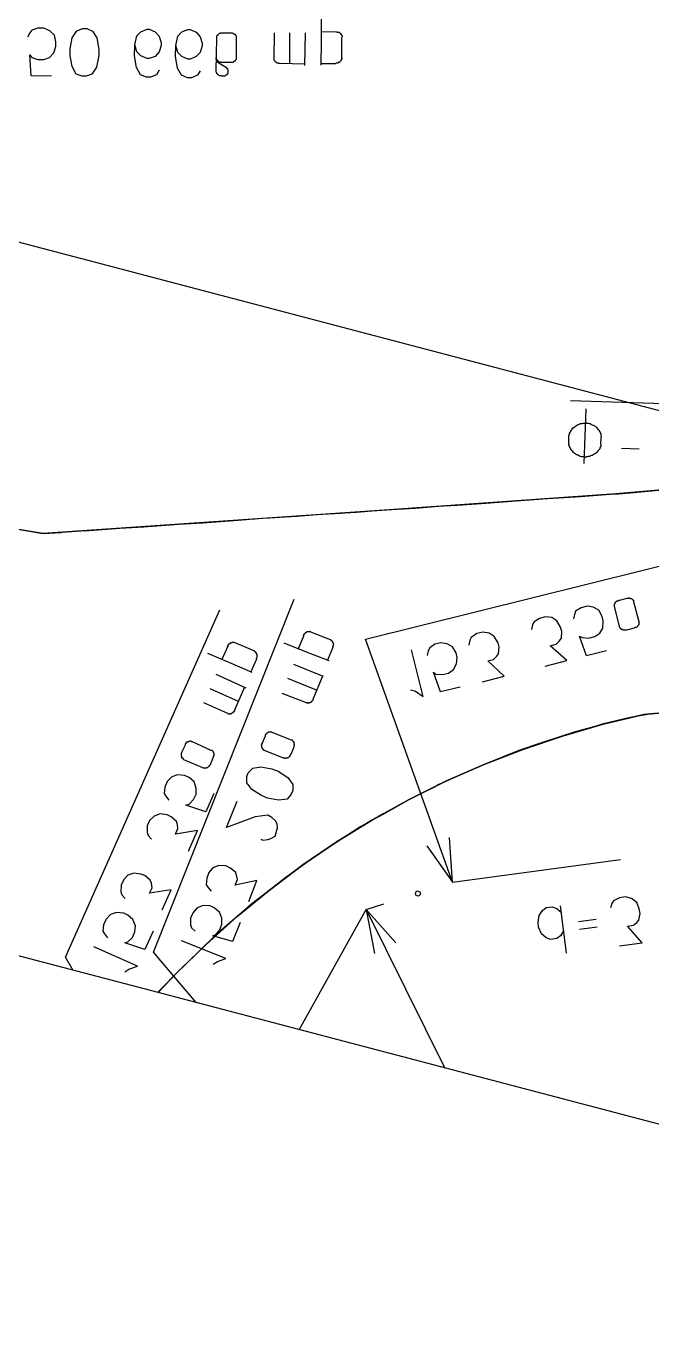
# Model space of a CAD drawing. Header units: metres. Extents: x 20 to 357, y 34 to 206.
# Drawn here: x 250.21 to 263.81, y 43.92 to 72.58 of the extents above; entities that cross this region are included whole.
import ezdxf

# ---------------------------------------------------------------- set-up
doc = ezdxf.new("R2010")
doc.units = ezdxf.units.M
for name, color, linetype in [('BOUNDARY', 7, 'Continuous'), ('CURB', 7, 'Continuous'), ('GAS', 7, 'Continuous'), ('GRASS', 7, 'Continuous'), ('HEAT', 7, 'Continuous'), ('ROAD', 7, 'Continuous'), ('WATER_PIPELINE', 7, 'Continuous')]:
    doc.layers.add(name, color=color, linetype=linetype)

msp = doc.modelspace()

# ---------------------------------------------------------------- linework, layer by layer
at = {"layer": 'BOUNDARY'}
msp.add_lwpolyline([(26.176, 126.72), (322.344, 48.898)], dxfattribs=at)
at = {"layer": 'CURB'}
for points in [[(263.427, 62.458), (263.801, 62.491)], [(251.483, 61.623), (252.242, 61.678), (252.77, 61.711), (253.529, 61.766), (254.046, 61.799), (254.816, 61.854), (255.333, 61.897), (256.103, 61.941), (256.619, 61.985), (257.389, 62.029), (257.906, 62.073), (258.665, 62.117), (259.182, 62.161), (259.952, 62.216), (260.469, 62.249), (261.239, 62.304), (261.756, 62.337), (262.525, 62.392)], [(263.042, 62.425), (263.086, 62.425), (263.086, 62.425), (263.427, 62.458)], [(250.581, 61.568), (250.966, 61.59)], [(263.845, 57.652), (263.339, 57.564), (262.734, 57.421), (262.624, 57.388), (262.119, 57.245), (261.833, 57.157), (261.415, 57.014), (260.92, 56.849), (260.238, 56.574), (259.754, 56.365), (259.182, 56.112), (259.083, 56.057), (258.621, 55.827), (258.324, 55.673), (258.159, 55.574), (257.972, 55.475), (257.521, 55.211), (257.488, 55.2), (256.894, 54.815), (256.465, 54.529), (255.883, 54.111), (255.861, 54.1), (255.454, 53.781), (255.113, 53.517), (254.882, 53.319), (254.486, 52.978), (254.376, 52.89), (253.947, 52.472), (253.573, 52.109), (253.067, 51.592)]]:
    msp.add_lwpolyline(points, dxfattribs=at)
at = {"layer": 'GAS'}
for points in [[(250.757, 71.499), (250.318, 71.51), (250.318, 71.51), (250.285, 71.961), (250.285, 71.961), (250.329, 71.906), (250.329, 71.906), (250.46, 71.862), (250.46, 71.862), (250.592, 71.862), (250.592, 71.862), (250.713, 71.906), (250.713, 71.906), (250.812, 72.005), (250.812, 72.005), (250.856, 72.148), (250.856, 72.148), (250.856, 72.247), (250.856, 72.247), (250.823, 72.39), (250.823, 72.39), (250.724, 72.489), (250.724, 72.489), (250.592, 72.544), (250.592, 72.544), (250.46, 72.544), (250.46, 72.544), (250.329, 72.5), (250.329, 72.5), (250.285, 72.445), (250.285, 72.445), (250.241, 72.346)], [(251.428, 71.499), (251.296, 71.543), (251.296, 71.543), (251.208, 71.708), (251.208, 71.708), (251.164, 71.95), (251.164, 71.95), (251.164, 72.093), (251.164, 72.093), (251.208, 72.335), (251.208, 72.335), (251.307, 72.489), (251.307, 72.489), (251.439, 72.533), (251.439, 72.533), (251.527, 72.533), (251.527, 72.533), (251.648, 72.478), (251.648, 72.478), (251.747, 72.335), (251.747, 72.335), (251.791, 72.082), (251.791, 72.082), (251.791, 71.95), (251.791, 71.95), (251.736, 71.697), (251.736, 71.697), (251.637, 71.543), (251.637, 71.543), (251.516, 71.499), (251.516, 71.499), (251.428, 71.499)], [(253.1, 71.631), (253.045, 71.532), (253.045, 71.532), (252.913, 71.477), (252.913, 71.477), (252.825, 71.477), (252.825, 71.477), (252.693, 71.532), (252.693, 71.532), (252.605, 71.686), (252.605, 71.686), (252.561, 71.939), (252.561, 71.939), (252.572, 72.181), (252.572, 72.181), (252.616, 72.379), (252.616, 72.379), (252.704, 72.467), (252.704, 72.467), (252.836, 72.522), (252.836, 72.522), (252.88, 72.522), (252.88, 72.522), (253.012, 72.467), (253.012, 72.467), (253.1, 72.368), (253.1, 72.368), (253.144, 72.225), (253.144, 72.225), (253.144, 72.17), (253.144, 72.17), (253.1, 72.027), (253.1, 72.027), (253.012, 71.928), (253.012, 71.928), (252.88, 71.884), (252.88, 71.884), (252.836, 71.884), (252.836, 71.884), (252.704, 71.939), (252.704, 71.939), (252.616, 72.027), (252.616, 72.027), (252.572, 72.181)], [(256.619, 71.741), (256.63, 72.269), (256.63, 72.269), (256.63, 72.797)], [(253.991, 71.62), (253.936, 71.521), (253.936, 71.521), (253.804, 71.466), (253.804, 71.466), (253.716, 71.466), (253.716, 71.466), (253.584, 71.521), (253.584, 71.521), (253.496, 71.675), (253.496, 71.675), (253.452, 71.928), (253.452, 71.928), (253.463, 72.17), (253.463, 72.17), (253.507, 72.368), (253.507, 72.368), (253.595, 72.467), (253.595, 72.467), (253.727, 72.511), (253.727, 72.511), (253.771, 72.511), (253.771, 72.511), (253.903, 72.456), (253.903, 72.456), (253.991, 72.357), (253.991, 72.357), (254.035, 72.214), (254.035, 72.214), (254.035, 72.159), (254.035, 72.159), (253.991, 72.016), (253.991, 72.016), (253.903, 71.928), (253.903, 71.928), (253.771, 71.873), (253.771, 71.873), (253.727, 71.873), (253.727, 71.873), (253.595, 71.928), (253.595, 71.928), (253.507, 72.016), (253.507, 72.016), (253.463, 72.17)], [(254.464, 71.499), (254.453, 71.499), (254.453, 71.499), (254.453, 71.51), (254.453, 71.51), (254.442, 71.51), (254.442, 71.51), (254.431, 71.51), (254.431, 71.51), (254.42, 71.51), (254.42, 71.51), (254.409, 71.51), (254.409, 71.51), (254.398, 71.521), (254.398, 71.521), (254.387, 71.521), (254.387, 71.521), (254.387, 71.532), (254.387, 71.532), (254.376, 71.532), (254.376, 71.532), (254.376, 71.543), (254.376, 71.543), (254.365, 71.543), (254.365, 71.543), (254.354, 71.554), (254.354, 71.554), (254.354, 71.565), (254.354, 71.565), (254.354, 71.576), (254.354, 71.576), (254.343, 71.587), (254.343, 71.587), (254.343, 71.598), (254.343, 71.598), (254.343, 71.609), (254.343, 71.609), (254.354, 72.335)], [(254.354, 72.335), (254.354, 72.346), (254.354, 72.346), (254.354, 72.357), (254.354, 72.357), (254.354, 72.368), (254.354, 72.368), (254.354, 72.379), (254.354, 72.379), (254.365, 72.39), (254.365, 72.39), (254.365, 72.401), (254.365, 72.401), (254.376, 72.401), (254.376, 72.401), (254.387, 72.401), (254.387, 72.401), (254.387, 72.412), (254.387, 72.412), (254.398, 72.423), (254.398, 72.423), (254.409, 72.434), (254.409, 72.434), (254.42, 72.434), (254.42, 72.434), (254.431, 72.434), (254.431, 72.434), (254.442, 72.445), (254.442, 72.445), (254.453, 72.445), (254.453, 72.445), (254.464, 72.445), (254.464, 72.445), (254.475, 72.445)], [(254.475, 72.445), (254.651, 72.445)], [(254.651, 72.445), (254.662, 72.445), (254.662, 72.445), (254.673, 72.445), (254.673, 72.445), (254.684, 72.445), (254.684, 72.445), (254.695, 72.445), (254.695, 72.445), (254.695, 72.434), (254.695, 72.434), (254.706, 72.434), (254.706, 72.434), (254.717, 72.423), (254.717, 72.423), (254.728, 72.423), (254.728, 72.423), (254.739, 72.423), (254.739, 72.423), (254.739, 72.412), (254.739, 72.412), (254.75, 72.412), (254.75, 72.412), (254.75, 72.401), (254.75, 72.401), (254.761, 72.39), (254.761, 72.39), (254.772, 72.379), (254.772, 72.379), (254.772, 72.368), (254.772, 72.368), (254.772, 72.357), (254.772, 72.357), (254.772, 72.346), (254.772, 72.346), (254.772, 72.335)], [(254.772, 72.335), (254.772, 71.895)], [(256.268, 71.763), (255.729, 71.774), (255.729, 71.774), (255.718, 71.774), (255.718, 71.774), (255.707, 71.774), (255.707, 71.774), (255.696, 71.774), (255.696, 71.774), (255.685, 71.785), (255.685, 71.785), (255.674, 71.785), (255.674, 71.785), (255.663, 71.785), (255.663, 71.785), (255.652, 71.796), (255.652, 71.796), (255.641, 71.796), (255.641, 71.796), (255.641, 71.807), (255.641, 71.807), (255.63, 71.807), (255.63, 71.807), (255.63, 71.818), (255.63, 71.818), (255.619, 71.818), (255.619, 71.818), (255.619, 71.829), (255.619, 71.829), (255.608, 71.84), (255.608, 71.84), (255.608, 71.851), (255.608, 71.851), (255.597, 71.851), (255.597, 71.851), (255.597, 71.862), (255.597, 71.862), (255.597, 71.873), (255.597, 71.873), (255.597, 71.884), (255.597, 71.884), (255.608, 72.445)], [(255.938, 71.774), (255.938, 72.445)], [(256.268, 71.73), (256.279, 72.445)], [(256.938, 72.456), (256.63, 72.467)], [(256.938, 72.467), (256.949, 72.467), (256.949, 72.467), (256.96, 72.467), (256.96, 72.467), (256.971, 72.456), (256.971, 72.456), (256.982, 72.456), (256.982, 72.456), (256.993, 72.456), (256.993, 72.456), (257.004, 72.456), (257.004, 72.456), (257.015, 72.456), (257.015, 72.456), (257.026, 72.445), (257.026, 72.445), (257.037, 72.434), (257.037, 72.434), (257.037, 72.423), (257.037, 72.423), (257.048, 72.423), (257.048, 72.423), (257.059, 72.423), (257.059, 72.423), (257.059, 72.412), (257.059, 72.412), (257.059, 72.401), (257.059, 72.401), (257.07, 72.39), (257.07, 72.39), (257.07, 72.379), (257.07, 72.379), (257.081, 72.379), (257.081, 72.379), (257.081, 72.368), (257.081, 72.368), (257.081, 72.357)], [(257.07, 71.884), (257.07, 72.346)], [(254.475, 71.796), (254.464, 71.796), (254.464, 71.796), (254.453, 71.796), (254.453, 71.796), (254.442, 71.796), (254.442, 71.796), (254.431, 71.796), (254.431, 71.796), (254.431, 71.807), (254.431, 71.807), (254.42, 71.807), (254.42, 71.807), (254.409, 71.807), (254.409, 71.807), (254.398, 71.807), (254.398, 71.807), (254.387, 71.818), (254.387, 71.818), (254.387, 71.829), (254.387, 71.829), (254.376, 71.829), (254.376, 71.829), (254.376, 71.84), (254.376, 71.84), (254.365, 71.84), (254.365, 71.84), (254.365, 71.851), (254.365, 71.851), (254.354, 71.862), (254.354, 71.862), (254.354, 71.873), (254.354, 71.873), (254.343, 71.873), (254.343, 71.873), (254.343, 71.884), (254.343, 71.884), (254.343, 71.895), (254.343, 71.895), (254.343, 71.906)], [(254.343, 71.829), (254.563, 71.686), (254.563, 71.686), (254.563, 71.675), (254.563, 71.675), (254.574, 71.664), (254.574, 71.664), (254.585, 71.664), (254.585, 71.664), (254.585, 71.653), (254.585, 71.653), (254.585, 71.642), (254.585, 71.642), (254.596, 71.631), (254.596, 71.631), (254.596, 71.62), (254.596, 71.62), (254.596, 71.609), (254.596, 71.609), (254.596, 71.598), (254.596, 71.598), (254.596, 71.587), (254.596, 71.587), (254.596, 71.576), (254.596, 71.576), (254.596, 71.565), (254.596, 71.565), (254.585, 71.565), (254.585, 71.565), (254.585, 71.554), (254.585, 71.554), (254.585, 71.543), (254.585, 71.543), (254.574, 71.543), (254.574, 71.543), (254.574, 71.532), (254.574, 71.532), (254.563, 71.532), (254.563, 71.532), (254.563, 71.521), (254.563, 71.521), (254.552, 71.521), (254.552, 71.521), (254.541, 71.51), (254.541, 71.51), (254.53, 71.499), (254.53, 71.499), (254.519, 71.499), (254.519, 71.499), (254.508, 71.499), (254.508, 71.499), (254.497, 71.51), (254.497, 71.51), (254.486, 71.499), (254.486, 71.499), (254.475, 71.499), (254.475, 71.499), (254.464, 71.499)], [(254.64, 71.796), (254.475, 71.796)], [(254.772, 71.895), (254.772, 71.884), (254.772, 71.884), (254.772, 71.873), (254.772, 71.873), (254.772, 71.862), (254.772, 71.862), (254.761, 71.851), (254.761, 71.851), (254.75, 71.84), (254.75, 71.84), (254.75, 71.829), (254.75, 71.829), (254.739, 71.829), (254.739, 71.829), (254.728, 71.829), (254.728, 71.829), (254.728, 71.818), (254.728, 71.818), (254.717, 71.807), (254.717, 71.807), (254.706, 71.807), (254.706, 71.807), (254.706, 71.796), (254.706, 71.796), (254.695, 71.796), (254.695, 71.796), (254.684, 71.796), (254.684, 71.796), (254.673, 71.796), (254.673, 71.796), (254.662, 71.796), (254.662, 71.796), (254.651, 71.796), (254.651, 71.796), (254.64, 71.796)], [(256.619, 71.774), (256.938, 71.774)], [(257.07, 71.895), (257.07, 71.884), (257.07, 71.884), (257.07, 71.873), (257.07, 71.873), (257.059, 71.862), (257.059, 71.862), (257.059, 71.851), (257.059, 71.851), (257.059, 71.84), (257.059, 71.84), (257.048, 71.829), (257.048, 71.829), (257.037, 71.829), (257.037, 71.829), (257.037, 71.818), (257.037, 71.818), (257.026, 71.807), (257.026, 71.807), (257.015, 71.807), (257.015, 71.807), (257.015, 71.796), (257.015, 71.796), (257.004, 71.796), (257.004, 71.796), (256.993, 71.796), (256.993, 71.796), (256.982, 71.796), (256.982, 71.796), (256.982, 71.785), (256.982, 71.785), (256.971, 71.785), (256.971, 71.785), (256.96, 71.785), (256.96, 71.785), (256.949, 71.785), (256.949, 71.785), (256.938, 71.785)]]:
    msp.add_lwpolyline(points, dxfattribs=at)
at = {"layer": 'GRASS'}
msp.add_lwpolyline([(324.94, 67.408), (308.08, 65.901), (301.734, 65.45), (286.974, 64.383), (285.457, 64.273), (273.722, 63.349), (270.422, 63.063), (263.031, 62.425), (257.994, 62.073), (250.581, 61.568), (248.129, 61.963)], dxfattribs=at)
msp.add_lwpolyline([(253.474, 52.01), (254.123, 52.637), (254.794, 53.242), (255.498, 53.814), (256.224, 54.364), (256.971, 54.87), (257.741, 55.343), (257.983, 55.475), (258.533, 55.783), (259.347, 56.189), (260.183, 56.552), (261.03, 56.882), (261.888, 57.168), (262.756, 57.421), (263.636, 57.63), (274.007, 58.565), (282.674, 59.214), (287.26, 59.566), (287.876, 59.61), (282.262, 43.921), (253.08, 51.589)], close=True, dxfattribs=at)
at = {"layer": 'HEAT'}
for points in [[(258.918, 54.782), (259.479, 53.99), (259.479, 53.99), (257.587, 59.269), (257.587, 59.269), (266.045, 61.37)], [(251.232, 52.074), (251.065, 52.362), (254.42, 59.907)], [(253.906, 51.372), (252.979, 52.472), (256.037, 60.138)], [(262.822, 59.016), (262.393, 58.906), (262.393, 58.906), (262.24, 59.335), (262.24, 59.335), (262.294, 59.302), (262.294, 59.302), (262.437, 59.291), (262.437, 59.291), (262.569, 59.324), (262.569, 59.324), (262.679, 59.401), (262.679, 59.401), (262.745, 59.511), (262.745, 59.511), (262.756, 59.665), (262.756, 59.665), (262.734, 59.764), (262.734, 59.764), (262.657, 59.896), (262.657, 59.896), (262.536, 59.962), (262.536, 59.962), (262.404, 59.984), (262.404, 59.984), (262.272, 59.951), (262.272, 59.951), (262.151, 59.874), (262.151, 59.874), (262.13, 59.808), (262.13, 59.808), (262.108, 59.709)], [(262.998, 59.984), (262.998, 59.995), (262.998, 59.995), (262.998, 60.006), (262.998, 60.006), (262.998, 60.017), (262.998, 60.017), (263.009, 60.017), (263.009, 60.017), (262.998, 60.028), (262.998, 60.028), (262.998, 60.039), (262.998, 60.039), (263.009, 60.039), (263.009, 60.039), (263.009, 60.05), (263.009, 60.05), (263.02, 60.061), (263.02, 60.061), (263.02, 60.072), (263.02, 60.072), (263.031, 60.072), (263.031, 60.072), (263.031, 60.083), (263.031, 60.083), (263.042, 60.094), (263.042, 60.094), (263.053, 60.094), (263.053, 60.094), (263.053, 60.105), (263.053, 60.105), (263.064, 60.105), (263.064, 60.105), (263.075, 60.105), (263.075, 60.105), (263.086, 60.105), (263.086, 60.105), (263.086, 60.116), (263.086, 60.116), (263.097, 60.116), (263.097, 60.116), (263.108, 60.116)], [(263.108, 59.544), (262.998, 59.984)], [(263.108, 60.116), (263.273, 60.16)], [(263.273, 60.16), (263.284, 60.16), (263.284, 60.16), (263.295, 60.16), (263.295, 60.16), (263.306, 60.16), (263.306, 60.16), (263.317, 60.171), (263.317, 60.171), (263.328, 60.16), (263.328, 60.16), (263.339, 60.16), (263.339, 60.16), (263.35, 60.16), (263.35, 60.16), (263.35, 60.149), (263.35, 60.149), (263.361, 60.149), (263.361, 60.149), (263.372, 60.149), (263.372, 60.149), (263.383, 60.138), (263.383, 60.138), (263.394, 60.138), (263.394, 60.138), (263.394, 60.127), (263.394, 60.127), (263.405, 60.116), (263.405, 60.116), (263.416, 60.116), (263.416, 60.116), (263.416, 60.105), (263.416, 60.105), (263.416, 60.094), (263.416, 60.094), (263.416, 60.083)], [(263.416, 60.083), (263.526, 59.654)], [(261.492, 58.686), (261.965, 58.807), (261.965, 58.807), (261.602, 59.126), (261.602, 59.126), (261.734, 59.159), (261.734, 59.159), (261.8, 59.225), (261.8, 59.225), (261.844, 59.291), (261.844, 59.291), (261.855, 59.434), (261.855, 59.434), (261.822, 59.533), (261.822, 59.533), (261.745, 59.665), (261.745, 59.665), (261.635, 59.742), (261.635, 59.742), (261.492, 59.753), (261.492, 59.753), (261.371, 59.72), (261.371, 59.72), (261.25, 59.643), (261.25, 59.643), (261.217, 59.588), (261.217, 59.588), (261.195, 59.478)], [(263.526, 59.654), (263.526, 59.643), (263.526, 59.643), (263.526, 59.632), (263.526, 59.632), (263.537, 59.621), (263.537, 59.621), (263.526, 59.61), (263.526, 59.61), (263.526, 59.599), (263.526, 59.599), (263.526, 59.588), (263.526, 59.588), (263.515, 59.577), (263.515, 59.577), (263.526, 59.577), (263.526, 59.577), (263.515, 59.566), (263.515, 59.566), (263.504, 59.555), (263.504, 59.555), (263.493, 59.555), (263.493, 59.555), (263.493, 59.544), (263.493, 59.544), (263.482, 59.533), (263.482, 59.533), (263.471, 59.522), (263.471, 59.522), (263.46, 59.522), (263.46, 59.522), (263.449, 59.522), (263.449, 59.522), (263.438, 59.522), (263.438, 59.522), (263.427, 59.511)], [(256.246, 59.346), (256.125, 59.06)], [(256.235, 59.346), (256.235, 59.357), (256.235, 59.357), (256.246, 59.368), (256.246, 59.368), (256.257, 59.379), (256.257, 59.379), (256.257, 59.39), (256.257, 59.39), (256.268, 59.39), (256.268, 59.39), (256.279, 59.401), (256.279, 59.401), (256.279, 59.412), (256.279, 59.412), (256.289, 59.412), (256.289, 59.412), (256.301, 59.423), (256.301, 59.423), (256.311, 59.423), (256.311, 59.423), (256.311, 59.434), (256.311, 59.434), (256.323, 59.434), (256.323, 59.434), (256.333, 59.434), (256.333, 59.434), (256.344, 59.434), (256.344, 59.434), (256.355, 59.434), (256.355, 59.434), (256.366, 59.434), (256.366, 59.434), (256.366, 59.445), (256.366, 59.445), (256.377, 59.434), (256.377, 59.434), (256.388, 59.434)], [(256.828, 59.258), (256.399, 59.423)], [(260.128, 58.345), (260.601, 58.466), (260.601, 58.466), (260.249, 58.796), (260.249, 58.796), (260.37, 58.829), (260.37, 58.829), (260.436, 58.895), (260.436, 58.895), (260.48, 58.95), (260.48, 58.95), (260.491, 59.104), (260.491, 59.104), (260.469, 59.192), (260.469, 59.192), (260.381, 59.324), (260.381, 59.324), (260.271, 59.401), (260.271, 59.401), (260.139, 59.423), (260.139, 59.423), (260.007, 59.39), (260.007, 59.39), (259.886, 59.302), (259.886, 59.302), (259.853, 59.247), (259.853, 59.247), (259.831, 59.137)], [(263.262, 59.467), (263.262, 59.478), (263.262, 59.478), (263.251, 59.467), (263.251, 59.467), (263.24, 59.467), (263.24, 59.467), (263.229, 59.467), (263.229, 59.467), (263.218, 59.467), (263.218, 59.467), (263.207, 59.467), (263.207, 59.467), (263.196, 59.467), (263.196, 59.467), (263.185, 59.478), (263.185, 59.478), (263.185, 59.467), (263.185, 59.467), (263.174, 59.478), (263.174, 59.478), (263.163, 59.478), (263.163, 59.478), (263.152, 59.478), (263.152, 59.478), (263.141, 59.489), (263.141, 59.489), (263.141, 59.5), (263.141, 59.5), (263.141, 59.489), (263.141, 59.489), (263.13, 59.5), (263.13, 59.5), (263.13, 59.511), (263.13, 59.511), (263.119, 59.511), (263.119, 59.511), (263.119, 59.522), (263.119, 59.522), (263.108, 59.533), (263.108, 59.533), (263.108, 59.544)], [(263.427, 59.511), (263.262, 59.467)], [(254.596, 59.115), (254.464, 58.829)], [(254.585, 59.115), (254.585, 59.126), (254.585, 59.126), (254.596, 59.137), (254.596, 59.137), (254.607, 59.137), (254.607, 59.137), (254.607, 59.148), (254.607, 59.148), (254.607, 59.159), (254.607, 59.159), (254.618, 59.159), (254.618, 59.159), (254.618, 59.17), (254.618, 59.17), (254.629, 59.17), (254.629, 59.17), (254.629, 59.181), (254.629, 59.181), (254.64, 59.181), (254.64, 59.181), (254.651, 59.181), (254.651, 59.181), (254.651, 59.192), (254.651, 59.192), (254.662, 59.192), (254.662, 59.192), (254.673, 59.203), (254.673, 59.203), (254.684, 59.192), (254.684, 59.192), (254.684, 59.203), (254.684, 59.203), (254.695, 59.203), (254.695, 59.203), (254.706, 59.203), (254.706, 59.203), (254.717, 59.192), (254.717, 59.192), (254.717, 59.203), (254.717, 59.203), (254.728, 59.203), (254.728, 59.203), (254.739, 59.192)], [(255.179, 59.005), (254.75, 59.192)], [(256.795, 58.796), (256.301, 58.983), (256.301, 58.983), (255.817, 59.181)], [(256.762, 58.807), (256.883, 59.093)], [(256.817, 59.258), (256.828, 59.258), (256.828, 59.258), (256.839, 59.258), (256.839, 59.258), (256.839, 59.247), (256.839, 59.247), (256.85, 59.236), (256.85, 59.236), (256.861, 59.236), (256.861, 59.236), (256.85, 59.236), (256.85, 59.236), (256.861, 59.225), (256.861, 59.225), (256.872, 59.214), (256.872, 59.214), (256.872, 59.203), (256.872, 59.203), (256.883, 59.192), (256.883, 59.192), (256.883, 59.181), (256.883, 59.181), (256.883, 59.17), (256.883, 59.17), (256.894, 59.159), (256.894, 59.159), (256.883, 59.159), (256.883, 59.159), (256.883, 59.148), (256.883, 59.148), (256.883, 59.137), (256.883, 59.137), (256.894, 59.137), (256.894, 59.137), (256.883, 59.126), (256.883, 59.126), (256.883, 59.115), (256.883, 59.115), (256.872, 59.104), (256.872, 59.104), (256.872, 59.093)], [(259.644, 58.224), (259.215, 58.125), (259.215, 58.125), (259.061, 58.554), (259.061, 58.554), (259.116, 58.51), (259.116, 58.51), (259.259, 58.499), (259.259, 58.499), (259.391, 58.532), (259.391, 58.532), (259.501, 58.609), (259.501, 58.609), (259.567, 58.73), (259.567, 58.73), (259.578, 58.873), (259.578, 58.873), (259.556, 58.972), (259.556, 58.972), (259.479, 59.104), (259.479, 59.104), (259.358, 59.17), (259.358, 59.17), (259.226, 59.192), (259.226, 59.192), (259.094, 59.159), (259.094, 59.159), (258.984, 59.082), (258.984, 59.082), (258.951, 59.016), (258.951, 59.016), (258.929, 58.917)], [(255.124, 58.543), (254.64, 58.752), (254.64, 58.752), (254.156, 58.961)], [(255.091, 58.554), (255.223, 58.84)], [(255.168, 59.005), (255.179, 59.005), (255.179, 59.005), (255.179, 58.994), (255.179, 58.994), (255.19, 58.994), (255.19, 58.994), (255.19, 58.983), (255.19, 58.983), (255.201, 58.983), (255.201, 58.983), (255.201, 58.972), (255.201, 58.972), (255.212, 58.961), (255.212, 58.961), (255.223, 58.961), (255.223, 58.961), (255.212, 58.95), (255.212, 58.95), (255.223, 58.939), (255.223, 58.939), (255.223, 58.928), (255.223, 58.928), (255.223, 58.917), (255.223, 58.917), (255.234, 58.906), (255.234, 58.906), (255.223, 58.895), (255.223, 58.895), (255.223, 58.884), (255.223, 58.884), (255.223, 58.873), (255.223, 58.873), (255.223, 58.862), (255.223, 58.862), (255.212, 58.851), (255.212, 58.851), (255.212, 58.84)], [(258.566, 58.169), (258.676, 58.136), (258.676, 58.136), (258.841, 58.026), (258.841, 58.026), (258.588, 59.038)], [(254.992, 58.202), (254.343, 58.499)], [(256.674, 58.455), (256.026, 58.719)], [(254.959, 58.224), (254.739, 57.729), (254.739, 57.729), (254.739, 57.718), (254.739, 57.718), (254.739, 57.707), (254.739, 57.707), (254.728, 57.707), (254.728, 57.707), (254.728, 57.696), (254.728, 57.696), (254.717, 57.696), (254.717, 57.696), (254.717, 57.685), (254.717, 57.685), (254.706, 57.674), (254.706, 57.674), (254.695, 57.674), (254.695, 57.674), (254.695, 57.663), (254.695, 57.663), (254.684, 57.663), (254.684, 57.663), (254.673, 57.652), (254.673, 57.652), (254.662, 57.652), (254.662, 57.652), (254.662, 57.641), (254.662, 57.641), (254.651, 57.652), (254.651, 57.652), (254.64, 57.641), (254.64, 57.641), (254.629, 57.641), (254.629, 57.641), (254.618, 57.652), (254.618, 57.652), (254.618, 57.641), (254.618, 57.641), (254.607, 57.641), (254.607, 57.641), (254.596, 57.652), (254.596, 57.652), (254.068, 57.883)], [(254.827, 57.916), (254.211, 58.191)], [(256.652, 58.466), (256.443, 57.96), (256.443, 57.96), (256.443, 57.949), (256.443, 57.949), (256.443, 57.938), (256.443, 57.938), (256.432, 57.938), (256.432, 57.938), (256.421, 57.927), (256.421, 57.927), (256.421, 57.916), (256.421, 57.916), (256.41, 57.905), (256.41, 57.905), (256.399, 57.905), (256.399, 57.905), (256.399, 57.894), (256.399, 57.894), (256.388, 57.894), (256.388, 57.894), (256.377, 57.883), (256.377, 57.883), (256.366, 57.883), (256.366, 57.883), (256.355, 57.883), (256.355, 57.883), (256.344, 57.872), (256.344, 57.872), (256.333, 57.883), (256.333, 57.883), (256.323, 57.883), (256.323, 57.883), (256.323, 57.872), (256.323, 57.872), (256.323, 57.883), (256.323, 57.883), (256.311, 57.883), (256.311, 57.883), (256.301, 57.883), (256.301, 57.883), (255.773, 58.092)], [(256.52, 58.158), (255.894, 58.411)], [(253.672, 56.97), (253.672, 56.981), (253.672, 56.981), (253.672, 56.992), (253.672, 56.992), (253.683, 56.992), (253.683, 56.992), (253.683, 57.003), (253.683, 57.003), (253.683, 57.014), (253.683, 57.014), (253.694, 57.014), (253.694, 57.014), (253.705, 57.025), (253.705, 57.025), (253.705, 57.036), (253.705, 57.036), (253.716, 57.036), (253.716, 57.036), (253.727, 57.036), (253.727, 57.036), (253.727, 57.047), (253.727, 57.047), (253.738, 57.047), (253.738, 57.047), (253.749, 57.047), (253.749, 57.047), (253.76, 57.058), (253.76, 57.058), (253.771, 57.058), (253.771, 57.058), (253.782, 57.058), (253.782, 57.058), (253.793, 57.058), (253.793, 57.058), (253.804, 57.047), (253.804, 57.047), (253.815, 57.047)], [(253.815, 57.047), (254.222, 56.86)], [(255.344, 57.014), (255.41, 57.168)], [(255.41, 57.168), (255.41, 57.179), (255.41, 57.179), (255.41, 57.19), (255.41, 57.19), (255.421, 57.201), (255.421, 57.201), (255.421, 57.212), (255.421, 57.212), (255.432, 57.212), (255.432, 57.212), (255.432, 57.223), (255.432, 57.223), (255.443, 57.234), (255.443, 57.234), (255.454, 57.234), (255.454, 57.234), (255.465, 57.245), (255.465, 57.245), (255.476, 57.245), (255.476, 57.245), (255.487, 57.256), (255.487, 57.256), (255.498, 57.256), (255.498, 57.256), (255.509, 57.256), (255.509, 57.256), (255.52, 57.256), (255.52, 57.256), (255.531, 57.256), (255.531, 57.256), (255.542, 57.256), (255.542, 57.256), (255.553, 57.245)], [(255.553, 57.245), (255.971, 57.08)], [(255.971, 57.08), (255.982, 57.08), (255.982, 57.08), (255.993, 57.08), (255.993, 57.08), (255.993, 57.069), (255.993, 57.069), (256.004, 57.058), (256.004, 57.058), (256.015, 57.047), (256.015, 57.047), (256.015, 57.036), (256.015, 57.036), (256.026, 57.036), (256.026, 57.036), (256.026, 57.025), (256.026, 57.025), (256.026, 57.014), (256.026, 57.014), (256.037, 57.014), (256.037, 57.014), (256.026, 57.003), (256.026, 57.003), (256.037, 56.992), (256.037, 56.992), (256.037, 56.981), (256.037, 56.981), (256.026, 56.981), (256.026, 56.981), (256.037, 56.97), (256.037, 56.97), (256.037, 56.959), (256.037, 56.959), (256.026, 56.959), (256.026, 56.959), (256.026, 56.948), (256.026, 56.948), (256.026, 56.937), (256.026, 56.937), (256.026, 56.926)], [(253.639, 56.651), (253.628, 56.662), (253.628, 56.662), (253.617, 56.662), (253.617, 56.662), (253.628, 56.673), (253.628, 56.673), (253.617, 56.673), (253.617, 56.673), (253.606, 56.673), (253.606, 56.673), (253.617, 56.684), (253.617, 56.684), (253.606, 56.684), (253.606, 56.684), (253.595, 56.684), (253.595, 56.684), (253.595, 56.695), (253.595, 56.695), (253.595, 56.706), (253.595, 56.706), (253.595, 56.717), (253.595, 56.717), (253.584, 56.717), (253.584, 56.717), (253.584, 56.728), (253.584, 56.728), (253.595, 56.728), (253.595, 56.728), (253.584, 56.739), (253.584, 56.739), (253.584, 56.75), (253.584, 56.75), (253.584, 56.761), (253.584, 56.761), (253.584, 56.772), (253.584, 56.772), (253.584, 56.783), (253.584, 56.783), (253.584, 56.794), (253.584, 56.794), (253.595, 56.794), (253.595, 56.794), (253.595, 56.805), (253.595, 56.805), (253.595, 56.816)], [(253.595, 56.816), (253.672, 56.97)], [(254.222, 56.86), (254.233, 56.86), (254.233, 56.86), (254.244, 56.86), (254.244, 56.86), (254.255, 56.849), (254.255, 56.849), (254.266, 56.838), (254.266, 56.838), (254.277, 56.827), (254.277, 56.827), (254.277, 56.816), (254.277, 56.816), (254.288, 56.816), (254.288, 56.816), (254.277, 56.805), (254.277, 56.805), (254.288, 56.794), (254.288, 56.794), (254.288, 56.783), (254.288, 56.783), (254.288, 56.772), (254.288, 56.772), (254.288, 56.761), (254.288, 56.761), (254.288, 56.75), (254.288, 56.75), (254.288, 56.739), (254.288, 56.739), (254.288, 56.728), (254.288, 56.728), (254.277, 56.728), (254.277, 56.728), (254.277, 56.717), (254.277, 56.717), (254.277, 56.706)], [(255.388, 56.849), (255.377, 56.86), (255.377, 56.86), (255.366, 56.86), (255.366, 56.86), (255.377, 56.86), (255.377, 56.86), (255.366, 56.871), (255.366, 56.871), (255.355, 56.871), (255.355, 56.871), (255.355, 56.882), (255.355, 56.882), (255.344, 56.882), (255.344, 56.882), (255.344, 56.893), (255.344, 56.893), (255.344, 56.904), (255.344, 56.904), (255.333, 56.915), (255.333, 56.915), (255.333, 56.926), (255.333, 56.926), (255.333, 56.937), (255.333, 56.937), (255.322, 56.948), (255.322, 56.948), (255.333, 56.959), (255.333, 56.959), (255.322, 56.97), (255.322, 56.97), (255.333, 56.981), (255.333, 56.981), (255.333, 56.992), (255.333, 56.992), (255.333, 57.003), (255.333, 57.003), (255.344, 57.003), (255.344, 57.003), (255.344, 57.014)], [(255.806, 56.684), (255.388, 56.849)], [(255.96, 56.761), (255.949, 56.761), (255.949, 56.761), (255.949, 56.75), (255.949, 56.75), (255.949, 56.739), (255.949, 56.739), (255.938, 56.739), (255.938, 56.739), (255.938, 56.728), (255.938, 56.728), (255.938, 56.717), (255.938, 56.717), (255.927, 56.717), (255.927, 56.717), (255.927, 56.706), (255.927, 56.706), (255.916, 56.706), (255.916, 56.706), (255.905, 56.695), (255.905, 56.695), (255.894, 56.684), (255.894, 56.684), (255.894, 56.695), (255.894, 56.695), (255.883, 56.684), (255.883, 56.684), (255.872, 56.684), (255.872, 56.684), (255.861, 56.673), (255.861, 56.673), (255.861, 56.684), (255.861, 56.684), (255.85, 56.673), (255.85, 56.673), (255.839, 56.684), (255.839, 56.684), (255.828, 56.684), (255.828, 56.684), (255.828, 56.673), (255.828, 56.673), (255.817, 56.673), (255.817, 56.673), (255.817, 56.684), (255.817, 56.684), (255.806, 56.684)], [(256.026, 56.926), (255.96, 56.761)], [(254.046, 56.475), (253.639, 56.651)], [(254.211, 56.541), (254.2, 56.541), (254.2, 56.541), (254.2, 56.53), (254.2, 56.53), (254.189, 56.519), (254.189, 56.519), (254.189, 56.508), (254.189, 56.508), (254.178, 56.497), (254.178, 56.497), (254.167, 56.497), (254.167, 56.497), (254.156, 56.486), (254.156, 56.486), (254.145, 56.475), (254.145, 56.475), (254.134, 56.475), (254.134, 56.475), (254.134, 56.464), (254.134, 56.464), (254.123, 56.464), (254.123, 56.464), (254.112, 56.464), (254.112, 56.464), (254.101, 56.464), (254.101, 56.464), (254.09, 56.464), (254.09, 56.464), (254.079, 56.464), (254.079, 56.464), (254.068, 56.464), (254.068, 56.464), (254.057, 56.464), (254.057, 56.464), (254.046, 56.475)], [(254.277, 56.706), (254.211, 56.541)], [(255.971, 55.904), (255.883, 55.794), (255.883, 55.794), (255.696, 55.772), (255.696, 55.772), (255.454, 55.816), (255.454, 55.816), (255.322, 55.871), (255.322, 55.871), (255.113, 56.003), (255.113, 56.003), (255.003, 56.145), (255.003, 56.145), (255.003, 56.288), (255.003, 56.288), (255.036, 56.365), (255.036, 56.365), (255.135, 56.464), (255.135, 56.464), (255.311, 56.497), (255.311, 56.497), (255.553, 56.453), (255.553, 56.453), (255.685, 56.398), (255.685, 56.398), (255.894, 56.266), (255.894, 56.266), (256.004, 56.112), (256.004, 56.112), (256.004, 55.981), (256.004, 55.981), (255.971, 55.904)], [(254.288, 55.915), (254.112, 55.519), (254.112, 55.519), (253.683, 55.662), (253.683, 55.662), (253.749, 55.684), (253.749, 55.684), (253.848, 55.783), (253.848, 55.783), (253.903, 55.904), (253.903, 55.904), (253.903, 56.035), (253.903, 56.035), (253.859, 56.167), (253.859, 56.167), (253.749, 56.266), (253.749, 56.266), (253.65, 56.31), (253.65, 56.31), (253.496, 56.321), (253.496, 56.321), (253.375, 56.277), (253.375, 56.277), (253.276, 56.178), (253.276, 56.178), (253.221, 56.057), (253.221, 56.057), (253.21, 55.915), (253.21, 55.915), (253.243, 55.86), (253.243, 55.86), (253.309, 55.772)], [(255.311, 54.925), (255.355, 54.903), (255.355, 54.903), (255.465, 54.914), (255.465, 54.914), (255.531, 54.936), (255.531, 54.936), (255.619, 54.991), (255.619, 54.991), (255.674, 55.167), (255.674, 55.167), (255.663, 55.255), (255.663, 55.255), (255.63, 55.321), (255.63, 55.321), (255.553, 55.398), (255.553, 55.398), (255.465, 55.442), (255.465, 55.442), (255.355, 55.431), (255.355, 55.431), (255.19, 55.409), (255.19, 55.409), (254.563, 55.178), (254.563, 55.178), (254.794, 55.75)], [(253.738, 54.661), (253.936, 55.112), (253.936, 55.112), (253.452, 55.035), (253.452, 55.035), (253.507, 55.156), (253.507, 55.156), (253.496, 55.244), (253.496, 55.244), (253.474, 55.31), (253.474, 55.31), (253.364, 55.409), (253.364, 55.409), (253.276, 55.453), (253.276, 55.453), (253.122, 55.475), (253.122, 55.475), (252.99, 55.42), (252.99, 55.42), (252.891, 55.332), (252.891, 55.332), (252.836, 55.211), (252.836, 55.211), (252.836, 55.068), (252.836, 55.068), (252.858, 55.002), (252.858, 55.002), (252.935, 54.925)], [(259.479, 53.99), (259.413, 54.958)], [(259.468, 53.99), (259.479, 53.99), (259.479, 53.99), (263.13, 54.485)], [(253.166, 53.385), (253.364, 53.825), (253.364, 53.825), (252.891, 53.748), (252.891, 53.748), (252.946, 53.869), (252.946, 53.869), (252.935, 53.968), (252.935, 53.968), (252.902, 54.034), (252.902, 54.034), (252.792, 54.133), (252.792, 54.133), (252.704, 54.166), (252.704, 54.166), (252.55, 54.188), (252.55, 54.188), (252.418, 54.144), (252.418, 54.144), (252.33, 54.045), (252.33, 54.045), (252.275, 53.924), (252.275, 53.924), (252.264, 53.781), (252.264, 53.781), (252.286, 53.715), (252.286, 53.715), (252.363, 53.638)], [(255.047, 53.572), (255.223, 54.023), (255.223, 54.023), (254.75, 53.924), (254.75, 53.924), (254.805, 54.045), (254.805, 54.045), (254.783, 54.144), (254.783, 54.144), (254.761, 54.21), (254.761, 54.21), (254.64, 54.298), (254.64, 54.298), (254.552, 54.342), (254.552, 54.342), (254.398, 54.353), (254.398, 54.353), (254.266, 54.298), (254.266, 54.298), (254.178, 54.199), (254.178, 54.199), (254.134, 54.078), (254.134, 54.078), (254.123, 53.935), (254.123, 53.935), (254.156, 53.88), (254.156, 53.88), (254.233, 53.792)], [(258.742, 53.789), (258.768, 53.78), (258.781, 53.751), (258.772, 53.726), (258.772, 53.726), (258.763, 53.7), (258.735, 53.687), (258.709, 53.696), (258.709, 53.696), (258.683, 53.705), (258.67, 53.733), (258.679, 53.759), (258.679, 53.759), (258.688, 53.785), (258.717, 53.798), (258.742, 53.789)], [(263.108, 52.604), (263.603, 52.67), (263.603, 52.67), (263.284, 53.033), (263.284, 53.033), (263.416, 53.055), (263.416, 53.055), (263.482, 53.11), (263.482, 53.11), (263.526, 53.165), (263.526, 53.165), (263.559, 53.308), (263.559, 53.308), (263.537, 53.407), (263.537, 53.407), (263.482, 53.55), (263.482, 53.55), (263.372, 53.638), (263.372, 53.638), (263.24, 53.671), (263.24, 53.671), (263.108, 53.649), (263.108, 53.649), (262.976, 53.583), (262.976, 53.583), (262.943, 53.528), (262.943, 53.528), (262.91, 53.429)], [(252.968, 52.923), (252.792, 52.527), (252.792, 52.527), (252.352, 52.67), (252.352, 52.67), (252.418, 52.692), (252.418, 52.692), (252.517, 52.791), (252.517, 52.791), (252.572, 52.912), (252.572, 52.912), (252.583, 53.044), (252.583, 53.044), (252.528, 53.176), (252.528, 53.176), (252.418, 53.275), (252.418, 53.275), (252.33, 53.319), (252.33, 53.319), (252.176, 53.33), (252.176, 53.33), (252.044, 53.286), (252.044, 53.286), (251.945, 53.187), (251.945, 53.187), (251.89, 53.066), (251.89, 53.066), (251.879, 52.923), (251.879, 52.923), (251.912, 52.868), (251.912, 52.868), (251.978, 52.78)], [(254.86, 53.11), (254.695, 52.703), (254.695, 52.703), (254.266, 52.824), (254.266, 52.824), (254.321, 52.846), (254.321, 52.846), (254.42, 52.956), (254.42, 52.956), (254.464, 53.077), (254.464, 53.077), (254.464, 53.209), (254.464, 53.209), (254.409, 53.341), (254.409, 53.341), (254.299, 53.429), (254.299, 53.429), (254.211, 53.473), (254.211, 53.473), (254.057, 53.484), (254.057, 53.484), (253.925, 53.429), (253.925, 53.429), (253.837, 53.33), (253.837, 53.33), (253.782, 53.209), (253.782, 53.209), (253.782, 53.066), (253.782, 53.066), (253.804, 53), (253.804, 53), (253.881, 52.923)], [(256.143, 50.784), (257.598, 53.396), (257.983, 53.517)], [(258.247, 52.67), (257.598, 53.396), (259.313, 49.951)], [(257.598, 53.396), (257.785, 52.439)], [(261.888, 52.934), (261.822, 52.824), (261.822, 52.824), (261.745, 52.769), (261.745, 52.769), (261.613, 52.747), (261.613, 52.747), (261.514, 52.78), (261.514, 52.78), (261.415, 52.868), (261.415, 52.868), (261.349, 53.011), (261.349, 53.011), (261.338, 53.11), (261.338, 53.11), (261.36, 53.264), (261.36, 53.264), (261.437, 53.374), (261.437, 53.374), (261.514, 53.44), (261.514, 53.44), (261.646, 53.451), (261.646, 53.451), (261.745, 53.418), (261.745, 53.418), (261.844, 53.33)], [(261.954, 52.45), (261.822, 53.473)], [(262.218, 53.132), (262.602, 53.187)], [(262.24, 52.967), (262.624, 53.022)], [(252.352, 52.043), (252.44, 52.098), (252.44, 52.098), (252.627, 52.164), (252.627, 52.164), (251.681, 52.582)], [(254.277, 52.208), (254.365, 52.263), (254.365, 52.263), (254.552, 52.329), (254.552, 52.329), (253.584, 52.714)]]:
    msp.add_lwpolyline(points, dxfattribs=at)
at = {"layer": 'ROAD'}
for points in [[(249.768, 61.7), (250.581, 61.568), (254.717, 61.854), (255.19, 61.886), (255.333, 61.897), (255.509, 61.908), (255.729, 61.92), (256.004, 61.941), (256.311, 61.963), (256.652, 61.985), (257.048, 62.007), (257.477, 62.04), (257.95, 62.073), (258.456, 62.106), (259.006, 62.15), (259.589, 62.183), (260.205, 62.227), (260.865, 62.271), (261.547, 62.326), (262.261, 62.37), (263.009, 62.425), (263.031, 62.425), (263.79, 62.491), (264.593, 62.557)], [(323.136, 62.359), (308.432, 61.194), (306.342, 61.029), (287.26, 59.566), (285.193, 59.412), (274.007, 58.565), (271.94, 58.378), (263.636, 57.63), (262.756, 57.421), (261.888, 57.168), (261.052, 56.893), (261.03, 56.882), (260.183, 56.552), (259.347, 56.189), (258.533, 55.783), (257.741, 55.343), (256.971, 54.87), (256.224, 54.364), (255.498, 53.814), (254.794, 53.242), (254.123, 52.637), (253.474, 52.01), (253.08, 51.589), (246.748, 53.253)]]:
    msp.add_lwpolyline(points, dxfattribs=at)
at = {"layer": 'WATER_PIPELINE'}
for points in [[(274.491, 62.337), (275.096, 61.59), (275.096, 61.59), (274.029, 64.064), (274.029, 64.064), (262.042, 64.449)], [(262.338, 63.085), (262.36, 63.679), (262.36, 63.679), (262.382, 64.273)], [(262.701, 63.503), (262.701, 63.492), (262.701, 63.492), (262.701, 63.47), (262.701, 63.47), (262.701, 63.459), (262.701, 63.459), (262.69, 63.437), (262.69, 63.437), (262.679, 63.426), (262.679, 63.426), (262.679, 63.404), (262.679, 63.404), (262.668, 63.393), (262.668, 63.393), (262.657, 63.382), (262.657, 63.382), (262.646, 63.371), (262.646, 63.371), (262.635, 63.349), (262.635, 63.349), (262.624, 63.338), (262.624, 63.338), (262.613, 63.327), (262.613, 63.327), (262.591, 63.316), (262.591, 63.316), (262.591, 63.305), (262.591, 63.305), (262.569, 63.294), (262.569, 63.294), (262.547, 63.283), (262.547, 63.283), (262.536, 63.272), (262.536, 63.272), (262.514, 63.261), (262.514, 63.261), (262.503, 63.261), (262.503, 63.261), (262.481, 63.25), (262.481, 63.25), (262.47, 63.239), (262.47, 63.239), (262.448, 63.239), (262.448, 63.239), (262.426, 63.239), (262.426, 63.239), (262.404, 63.228), (262.404, 63.228), (262.382, 63.228), (262.382, 63.228), (262.371, 63.217), (262.371, 63.217), (262.349, 63.217), (262.349, 63.217), (262.327, 63.228), (262.327, 63.228), (262.305, 63.228), (262.305, 63.228), (262.283, 63.228), (262.283, 63.228), (262.261, 63.239), (262.261, 63.239), (262.25, 63.239), (262.25, 63.239), (262.228, 63.25), (262.228, 63.25), (262.218, 63.261), (262.218, 63.261), (262.196, 63.272), (262.196, 63.272), (262.173, 63.272), (262.173, 63.272), (262.163, 63.283), (262.163, 63.283), (262.151, 63.294), (262.151, 63.294), (262.13, 63.305), (262.13, 63.305), (262.119, 63.316), (262.119, 63.316), (262.108, 63.327), (262.108, 63.327), (262.097, 63.349), (262.097, 63.349), (262.075, 63.36), (262.075, 63.36), (262.075, 63.371), (262.075, 63.371), (262.053, 63.393), (262.053, 63.393), (262.053, 63.404), (262.053, 63.404), (262.042, 63.415), (262.042, 63.415), (262.031, 63.426), (262.031, 63.426), (262.031, 63.448), (262.031, 63.448), (262.02, 63.459), (262.02, 63.459), (262.009, 63.481), (262.009, 63.481), (262.02, 63.492), (262.02, 63.492), (262.009, 63.514), (262.009, 63.514), (262.009, 63.525), (262.009, 63.525), (262.009, 63.679), (262.009, 63.679), (262.009, 63.69), (262.009, 63.69), (262.02, 63.723), (262.02, 63.723), (262.02, 63.734), (262.02, 63.734), (262.031, 63.756), (262.031, 63.756), (262.042, 63.767), (262.042, 63.767), (262.042, 63.778), (262.042, 63.778), (262.053, 63.789), (262.053, 63.789), (262.064, 63.811), (262.064, 63.811), (262.075, 63.822), (262.075, 63.822), (262.086, 63.844), (262.086, 63.844), (262.097, 63.844), (262.097, 63.844), (262.108, 63.866), (262.108, 63.866), (262.119, 63.877), (262.119, 63.877), (262.141, 63.888), (262.141, 63.888), (262.151, 63.899), (262.151, 63.899), (262.173, 63.91), (262.173, 63.91), (262.185, 63.921), (262.185, 63.921), (262.196, 63.932), (262.196, 63.932), (262.218, 63.932), (262.218, 63.932), (262.24, 63.943), (262.24, 63.943), (262.25, 63.954), (262.25, 63.954), (262.272, 63.954), (262.272, 63.954), (262.294, 63.954), (262.294, 63.954), (262.316, 63.965), (262.316, 63.965), (262.338, 63.965), (262.338, 63.965), (262.349, 63.965), (262.349, 63.965), (262.371, 63.976), (262.371, 63.976), (262.393, 63.965), (262.393, 63.965), (262.404, 63.965), (262.404, 63.965), (262.426, 63.965), (262.426, 63.965), (262.448, 63.954), (262.448, 63.954), (262.47, 63.954), (262.47, 63.954), (262.492, 63.943), (262.492, 63.943), (262.503, 63.932), (262.503, 63.932), (262.525, 63.921), (262.525, 63.921), (262.536, 63.921), (262.536, 63.921), (262.558, 63.91), (262.558, 63.91), (262.569, 63.899), (262.569, 63.899), (262.591, 63.888), (262.591, 63.888), (262.602, 63.877), (262.602, 63.877), (262.613, 63.866), (262.613, 63.866), (262.624, 63.844), (262.624, 63.844), (262.646, 63.833), (262.646, 63.833), (262.646, 63.822), (262.646, 63.822), (262.668, 63.811), (262.668, 63.811), (262.668, 63.789), (262.668, 63.789), (262.679, 63.778), (262.679, 63.778), (262.69, 63.756), (262.69, 63.756), (262.69, 63.745), (262.69, 63.745), (262.701, 63.734), (262.701, 63.734), (262.701, 63.712), (262.701, 63.712), (262.701, 63.701), (262.701, 63.701), (262.712, 63.668), (262.712, 63.668), (262.712, 63.657)], [(262.701, 63.503), (262.712, 63.657)], [(263.152, 63.415), (263.537, 63.404)]]:
    msp.add_lwpolyline(points, dxfattribs=at)

doc.saveas('drawing.dxf')
